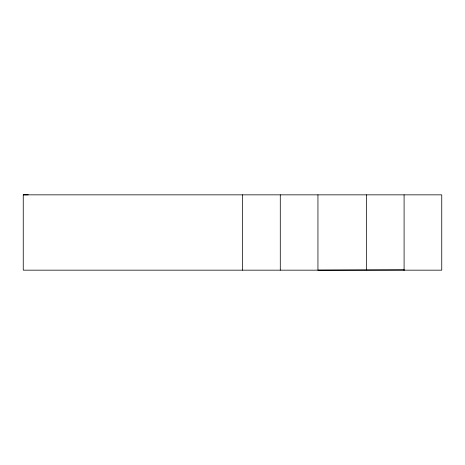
<?xml version="1.0" encoding="UTF-8"?>
<svg xmlns="http://www.w3.org/2000/svg" width="465" height="465" viewBox="0 0 465 465"><rect width="100%" height="100%" fill="white"/><g stroke="black" fill="none" stroke-linecap="round" stroke-linejoin="round"><path stroke-width="0.7" d="M404.091 194.841L404.091 270.159L404.091 269.805L317.944 270.153L317.944 194.835M23.25 194.847L441.75 194.847L441.75 270.165L23.25 270.165L23.25 194.847L28.295 194.847M366.426 194.835L366.432 269.805M280.285 194.835L280.285 270.153M242.62 194.835L242.625 270.159"/></g></svg>
